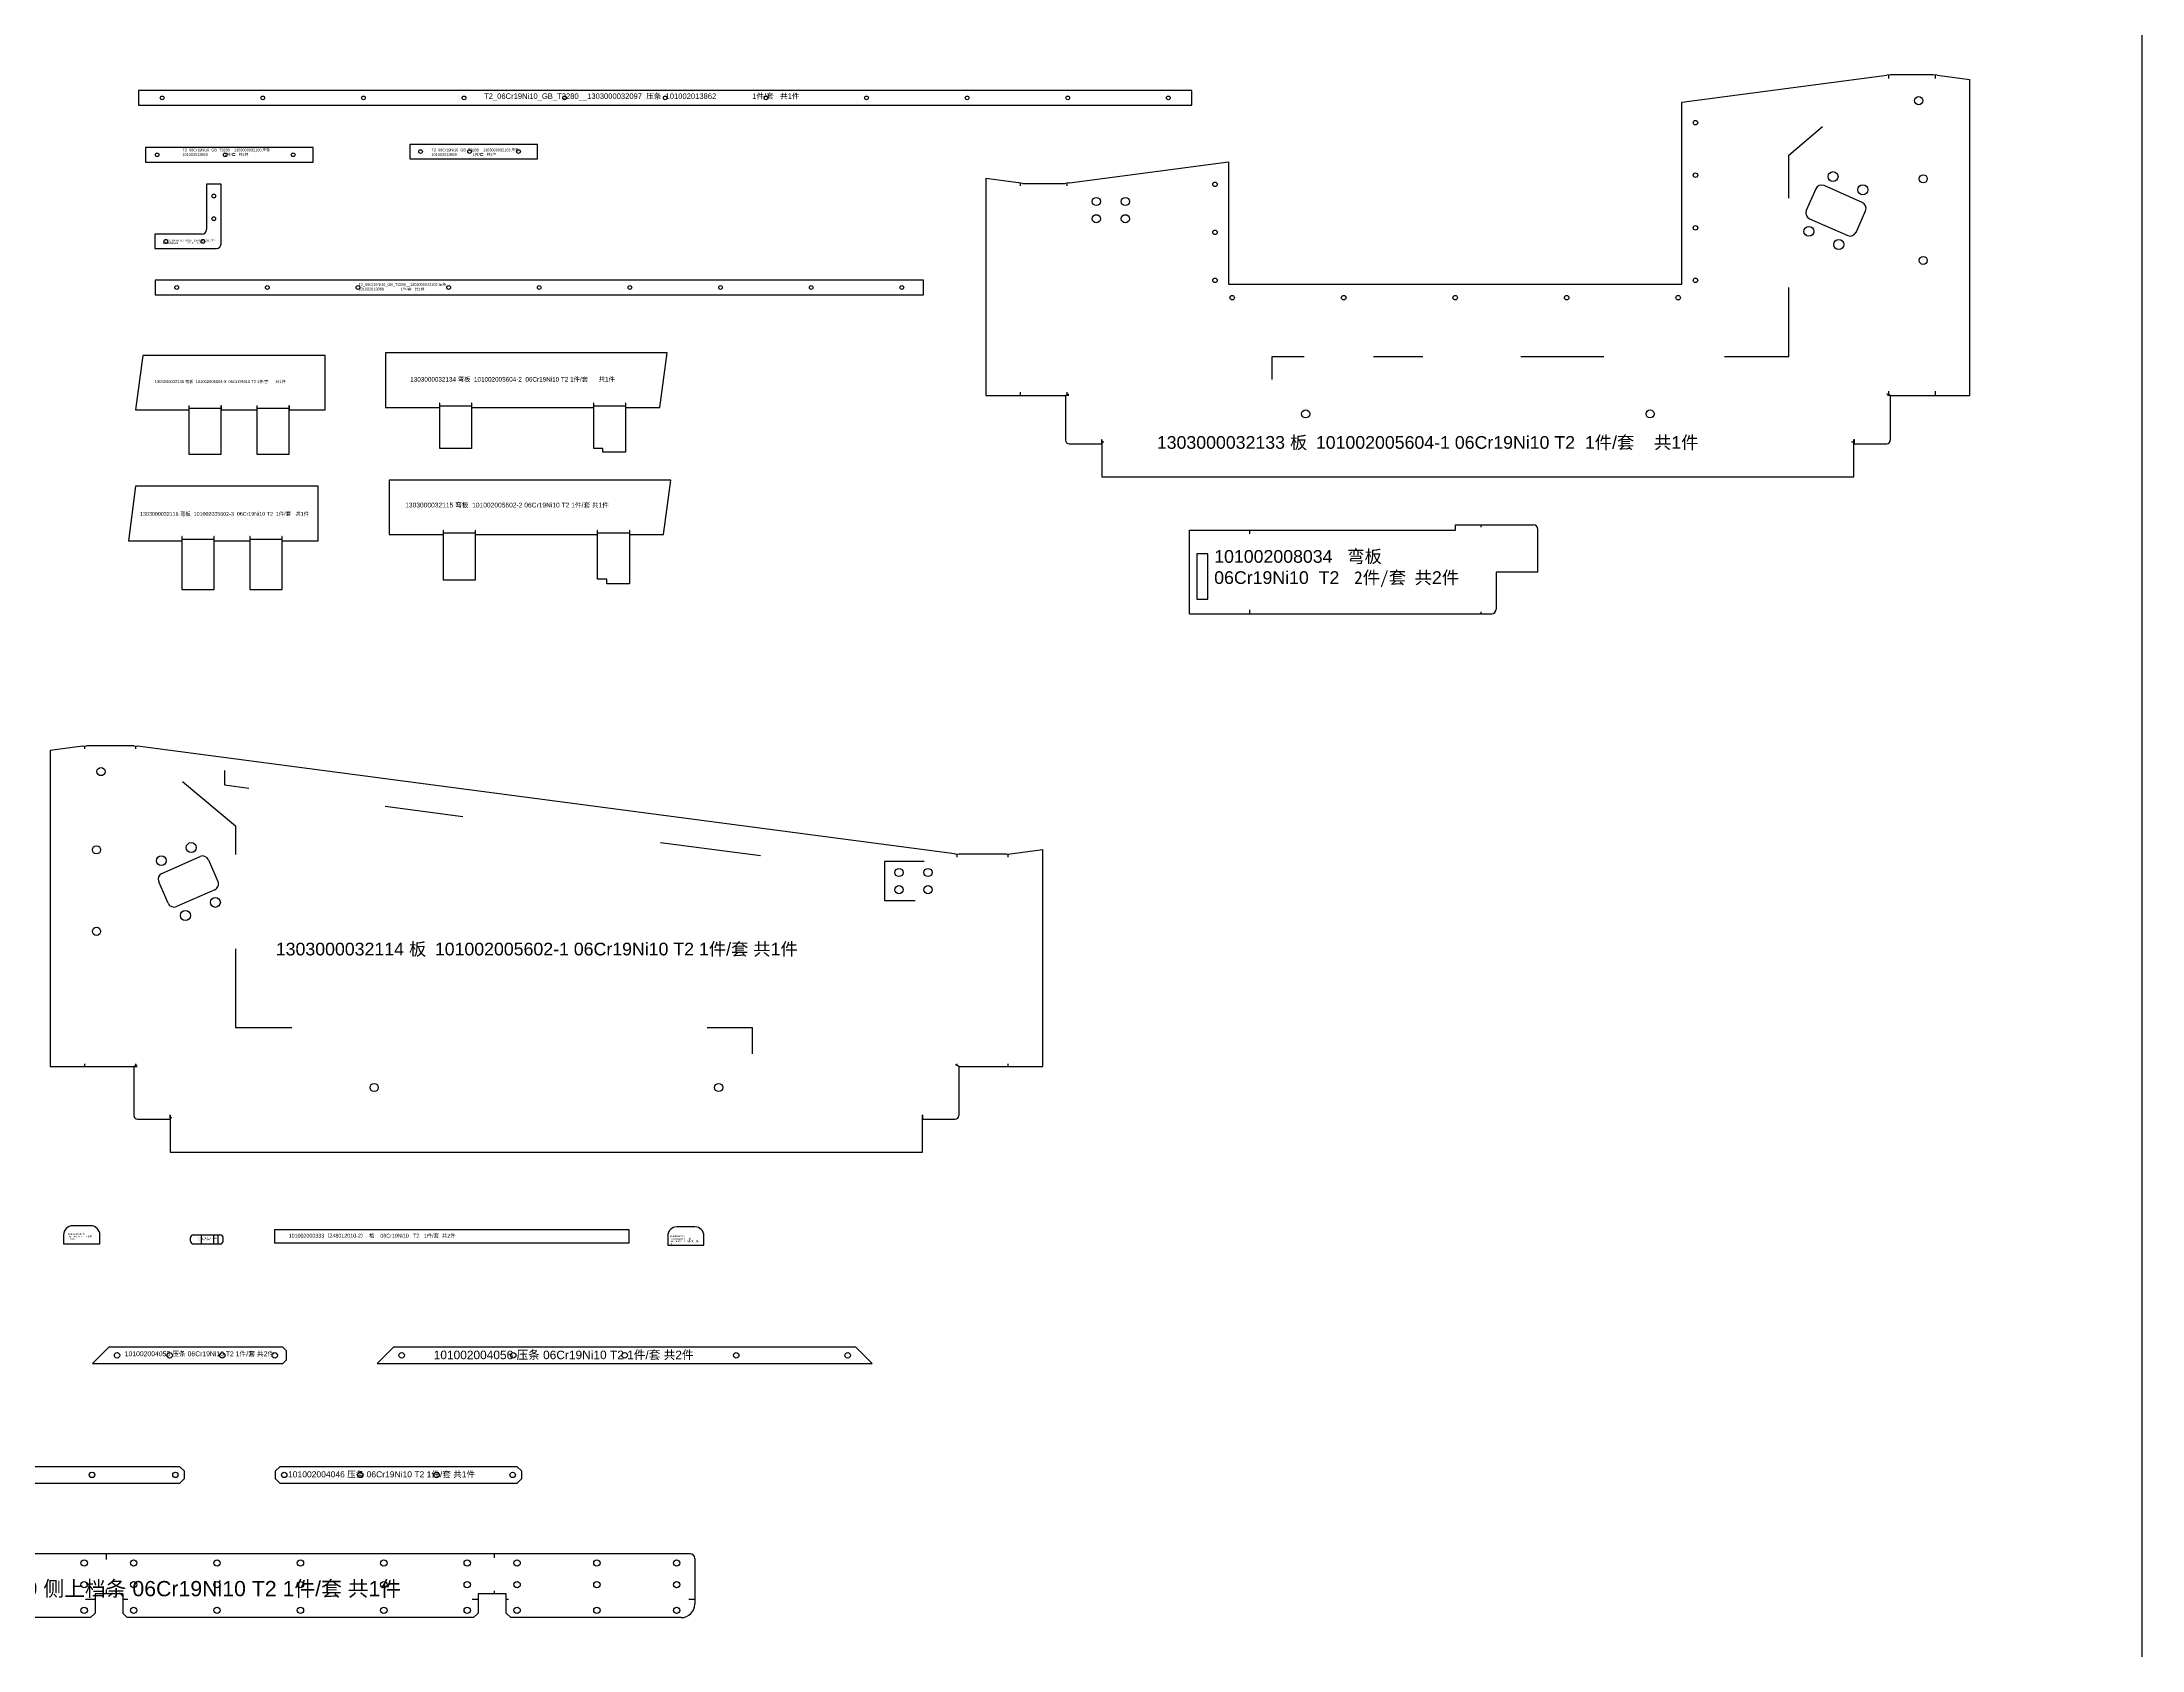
# Model space of a CAD drawing. Extents: x -15495 to 21573, y -5484 to 3275.
# Drawn here: x 639 to 2955, y -1047 to 727 of the extents above; entities that cross this region are included whole.
import ezdxf

# ---------------------------------------------------------------- set-up
doc = ezdxf.new("R2010")
doc.units = 0
doc.header["$MEASUREMENT"] = 0
doc.linetypes.add('CENTERX2', pattern=[20.32, 12.7, -2.54, 2.54, -2.54])
doc.layers.get('0').update_dxf_attribs({"linetype": 'CONTINUOUS'})
doc.layers.add('粗实线', color=7, linetype='CONTINUOUS')
doc.styles.get("Standard").update_dxf_attribs({"font": 'arial.ttf'})

# ---------------------------------------------------------------- blocks, each defined once
blk = doc.blocks.new('DWG合并389101002008034_弯板_06')
at = {"color": 7, "linetype": 'CONTINUOUS'}
for p, q in [((-21734, 25637.8), (-21734, 25729.8)), ((-21734, 25729.8), (-21440.7, 25729.8)), ((-21440.7, 25729.8), (-21440.7, 25735.8)), ((-21440.7, 25735.8), (-21354.8, 25735.8)), ((-21349.8, 25683.8), (-21349.8, 25730.8)), ((-21714, 25703.8), (-21726, 25703.8)), ((-21726, 25703.8), (-21726, 25653.8)), ((-21714, 25653.8), (-21714, 25703.8)), ((-21349.8, 25683.8), (-21395.8, 25683.8)), ((-21395.8, 25683.8), (-21395.8, 25642.8)), ((-21726, 25653.8), (-21714, 25653.8)), ((-21734, 25637.8), (-21400.8, 25637.8))]:
    blk.add_line(p, q, dxfattribs=at)
at = {"color": 6, "linetype": 'CENTERX2'}
for p, q in [((-21667.5, 25726.1), (-21667.5, 25729.8)), ((-21412.7, 25735.8), (-21412.7, 25733.4)), ((-21667.5, 25637.8), (-21667.5, 25642.1)), ((-21412.7, 25640), (-21412.7, 25637.8))]:
    blk.add_line(p, q, dxfattribs=at)
at = {"color": 7, "linetype": 'CONTINUOUS'}
for centre, start, end in [((-21354.8, 25730.8), 0, 90), ((-21400.8, 25642.8), 270, 0)]:
    blk.add_arc(centre, 5, start, end, dxfattribs=at)
at = {"color": 3, "insert": (-21706.9, 25708), "char_height": 14, "width": 290.818, "attachment_point": 1}
blk.add_mtext('101002008034   {\\fSimSun|b0|i0|c134|p54;弯板}  {\\fSimSun|b0|i0|c134|p54; }06Cr19Ni10  T2   {\\fSimSun|b0|i0|c134|p54;2件/套 共}2{\\fSimSun|b0|i0|c134|p54;件}', dxfattribs=at)
blk = doc.blocks.new('DWG合并49101002004039_侧上档条_0')
at = {"color": 7, "linetype": 'CONTINUOUS'}
for p, q in [((-1378.7, 3104.6), (-1378.7, 3154.9)), ((-438.1, 3159.9), (-1373.7, 3159.9)), ((-433.1, 3154.9), (-433.1, 3104.6)), ((-1064.1, 3115.9), (-1094.7, 3115.9)), ((-1094.7, 3115.9), (-1094.7, 3094.6)), ((-1064.1, 3115.9), (-1064.1, 3094.6)), ((-641.1, 3115.9), (-672.1, 3115.9)), ((-672.1, 3115.9), (-672.1, 3094.6)), ((-641.1, 3094.6), (-641.1, 3115.9)), ((-1099.7, 3089.6), (-1363.7, 3089.6)), ((-1099.7, 3089.6), (-1094.7, 3094.6)), ((-1064.1, 3094.6), (-1059.1, 3089.6)), ((-677.1, 3089.6), (-1059.1, 3089.6)), ((-677.1, 3089.6), (-672.1, 3094.6)), ((-641.1, 3094.6), (-636.1, 3089.6)), ((-448.1, 3089.6), (-636.1, 3089.6))]:
    blk.add_line(p, q, dxfattribs=at)
at = {"color": 6, "linetype": 'CENTERX2'}
for p, q in [((-1081.9, 3153.6), (-1081.9, 3159.9)), ((-654.2, 3159.9), (-654.2, 3155.4)), ((-1371, 3109.7), (-1378.7, 3109.7)), ((-1094.7, 3109.7), (-1105.3, 3109.7)), ((-1081.9, 3115.9), (-1081.9, 3120.5)), ((-1058.7, 3109.7), (-1064.1, 3109.7)), ((-672.1, 3109.7), (-678.8, 3109.7)), ((-654.2, 3119.1), (-654.2, 3115.9)), ((-638.4, 3109.7), (-641.1, 3109.7)), ((-433.1, 3109.7), (-439.5, 3109.7))]:
    blk.add_line(p, q, dxfattribs=at)
at = {"color": 7, "linetype": 'CONTINUOUS'}
for centre in [(-1358.7, 3149.9), (-1274.7, 3149.9), (-1190.7, 3149.9), (-1106.7, 3149.9), (-1052.1, 3149.9), (-960.1, 3149.9), (-868.1, 3149.9), (-776.1, 3149.9), (-684.1, 3149.9), (-629.1, 3149.9), (-541.1, 3149.9), (-453.1, 3149.9), (-1358.7, 3125.9), (-1274.7, 3125.9), (-1190.7, 3125.9), (-1106.7, 3125.9), (-1052.1, 3125.9), (-960.1, 3125.9), (-868.1, 3125.9), (-776.1, 3125.9), (-684.1, 3125.9), (-629.1, 3125.9), (-541.1, 3125.9), (-453.1, 3125.9), (-1358.7, 3097.6), (-1274.7, 3097.6), (-1190.7, 3097.6), (-1106.7, 3097.6), (-1052.1, 3097.6), (-960.1, 3097.6), (-868.1, 3097.6), (-776.1, 3097.6), (-684.1, 3097.6), (-629.1, 3097.6), (-541.1, 3097.6), (-453.1, 3097.6)]:
    blk.add_circle(centre, 3.5, dxfattribs=at)
for centre, radius, start, end in [((-1373.7, 3154.9), 5, 90, 180), ((-438.1, 3154.9), 5, 0, 90), ((-1363.7, 3104.6), 15, 180, 270), ((-448.1, 3104.6), 15, 270, 0)]:
    blk.add_arc(centre, radius, start, end, dxfattribs=at)
at = {"color": 3, "insert": (-1314.8, 3130), "char_height": 16.8, "width": 579.177, "attachment_point": 1}
blk.add_mtext('101002004039 {\\fSimSun|b0|i0|c134|p54;侧上档条} 06Cr19Ni10 T2 1{\\fSimSun|b0|i0|c134|p54;件}/{\\fSimSun|b0|i0|c134|p54;套} {\\fSimSun|b0|i0|c134|p54;共}1{\\fSimSun|b0|i0|c134|p54;件}', dxfattribs=at)
blk = doc.blocks.new('DWG合并78101002004045_压条_06C')
at = {"color": 7, "linetype": 'CONTINUOUS'}
for p, q in [((-1406.9, 3037.3), (-1411.9, 3032.3)), ((-1028.9, 3037.3), (-1406.9, 3037.3)), ((-1023.9, 3032.3), (-1028.9, 3037.3)), ((-1411.9, 3032.3), (-1411.9, 3024.3)), ((-1411.9, 3024.3), (-1406.9, 3019.3)), ((-1406.9, 3019.3), (-1028.9, 3019.3)), ((-1028.9, 3019.3), (-1023.9, 3024.3)), ((-1023.9, 3024.3), (-1023.9, 3032.3))]:
    blk.add_line(p, q, dxfattribs=at)
for centre in [(-1401.9, 3028.3), (-1309.9, 3028.3), (-1217.9, 3028.3), (-1125.9, 3028.3), (-1033.9, 3028.3)]:
    blk.add_circle(centre, 3, dxfattribs=at)
at = {"color": 3, "insert": (-1406.1, 3031.8), "char_height": 5.376, "width": 173.215, "attachment_point": 1}
blk.add_mtext('101002004045 {\\fSimSun|b0|i0|c134|p54;压条} 06Cr19Ni10 T2 1{\\fSimSun|b0|i0|c134|p54;件}/{\\fSimSun|b0|i0|c134|p54;套} {\\fSimSun|b0|i0|c134|p54;共}1{\\fSimSun|b0|i0|c134|p54;件}', dxfattribs=at)
blk = doc.blocks.new('DWG合并107101002004046_压条_06')
at = {"color": 7, "linetype": 'CONTINUOUS'}
for p, q in [((-1425, 2978.9), (-1430, 2973.9)), ((-1430, 2973.9), (-1430, 2965.9)), ((-1430, 2965.9), (-1425, 2960.9)), ((-1163, 2978.9), (-1425, 2978.9)), ((-1158, 2973.9), (-1163, 2978.9)), ((-1163, 2960.9), (-1158, 2965.9)), ((-1158, 2965.9), (-1158, 2973.9)), ((-1425, 2960.9), (-1163, 2960.9))]:
    blk.add_line(p, q, dxfattribs=at)
for centre in [(-1420, 2969.9), (-1336, 2969.9), (-1252, 2969.9), (-1168, 2969.9)]:
    blk.add_circle(centre, 3, dxfattribs=at)
at = {"color": 3, "insert": (-1415.8, 2973.9), "char_height": 6.72, "width": 216.313, "attachment_point": 1}
blk.add_mtext('101002004046 {\\fSimSun|b0|i0|c134|p54;压条} 06Cr19Ni10 T2 1{\\fSimSun|b0|i0|c134|p54;件}/{\\fSimSun|b0|i0|c134|p54;套} {\\fSimSun|b0|i0|c134|p54;共}1{\\fSimSun|b0|i0|c134|p54;件}', dxfattribs=at)
blk = doc.blocks.new('DWG合并165101002004055_压条_06')
at = {"color": 7, "linetype": 'CONTINUOUS'}
for p, q in [((-2583.2, 2603.9), (-2601.2, 2585.9)), ((-2391.2, 2603.9), (-2583.2, 2603.9)), ((-2387.2, 2599.9), (-2391.2, 2603.9)), ((-2387.2, 2589.9), (-2387.2, 2599.9)), ((-2601.2, 2585.9), (-2391.2, 2585.9)), ((-2391.2, 2585.9), (-2387.2, 2589.9))]:
    blk.add_line(p, q, dxfattribs=at)
for centre in [(-2574.2, 2594.9), (-2516.2, 2594.9), (-2458.2, 2594.9), (-2400.2, 2594.9)]:
    blk.add_circle(centre, 3, dxfattribs=at)
at = {"color": 3, "insert": (-2565.7, 2599.3), "char_height": 5.376, "width": 171.033, "attachment_point": 1}
blk.add_mtext('101002004055 {\\fSimSun|b0|i0|c134|p54;压条} 06Cr19Ni10 T2 1{\\fSimSun|b0|i0|c134|p54;件}/{\\fSimSun|b0|i0|c134|p54;套} {\\fSimSun|b0|i0|c134|p54;共}2{\\fSimSun|b0|i0|c134|p54;件}', dxfattribs=at)
blk = doc.blocks.new('DWG合并194101002004056_压条_06')
at = {"color": 7, "linetype": 'CONTINUOUS'}
for p, q in [((-2682, 2548.8), (-2700, 2530.8)), ((-2172, 2548.8), (-2682, 2548.8)), ((-2154, 2530.8), (-2172, 2548.8)), ((-2700, 2530.8), (-2154, 2530.8))]:
    blk.add_line(p, q, dxfattribs=at)
for centre in [(-2673, 2539.8), (-2550, 2539.8), (-2427, 2539.8), (-2304, 2539.8), (-2181, 2539.8)]:
    blk.add_circle(centre, 3, dxfattribs=at)
at = {"color": 3, "insert": (-2637.7, 2544.9), "char_height": 9.408, "width": 300.286, "attachment_point": 1}
blk.add_mtext('101002004056 {\\fSimSun|b0|i0|c134|p54;压条} 06Cr19Ni10 T2 1{\\fSimSun|b0|i0|c134|p54;件}/{\\fSimSun|b0|i0|c134|p54;套} {\\fSimSun|b0|i0|c134|p54;共}2{\\fSimSun|b0|i0|c134|p54;件}', dxfattribs=at)
blk = doc.blocks.new('DWG合并252101002006781_板_06C')
at = {"color": 7, "linetype": 'CONTINUOUS'}
for p, q in [((19463.1, -5466.1), (19463.1, -5476.1)), ((19493.1, -5456.1), (19473.1, -5456.1)), ((19503.1, -5476.1), (19503.1, -5466.1)), ((19463.1, -5476.1), (19503.1, -5476.1))]:
    blk.add_line(p, q, dxfattribs=at)
for centre, start, end in [((19473.1, -5466.1), 90, 180), ((19493.1, -5466.1), 0, 90)]:
    blk.add_arc(centre, 10, start, end, dxfattribs=at)
at = {"color": 3, "insert": (19468.1, -5464.4), "char_height": 1.6695, "width": 27.215, "attachment_point": 1}
blk.add_mtext('101002006781 {\\fSimSun|b0|i0|c134|p2;板  }06Cr19Ni10   T2    2{\\fSimSun|b0|i0|c134|p2;件}/{\\fSimSun|b0|i0|c134|p2;套  共}8{\\fSimSun|b0|i0|c134|p2;件}', dxfattribs=at)
blk = doc.blocks.new('DWG合并279101002006783_板_06C')
at = {"color": 7, "linetype": 'CONTINUOUS'}
for p, q in [((19449.3, -5590.6), (19449.3, -5586.6)), ((19452.3, -5583.6), (19482.1, -5583.6)), ((19452.3, -5593.6), (19482.1, -5593.6)), ((19485.1, -5590.6), (19485.1, -5586.6))]:
    blk.add_line(p, q, dxfattribs=at)
at = {"color": 6, "linetype": 'CENTERX2'}
for p, q in [((19461.4, -5593.6), (19461.4, -5583.6)), ((19474.5, -5583.6), (19474.5, -5593.6)), ((19479.3, -5583.6), (19479.3, -5593.6))]:
    blk.add_line(p, q, dxfattribs=at)
at = {"color": 7, "linetype": 'CONTINUOUS'}
for centre, start, end in [((19452.3, -5586.6), 90, 180), ((19452.3, -5590.6), 180, 270), ((19482.1, -5586.6), 0, 90), ((19482.1, -5590.6), 270, 0)]:
    blk.add_arc(centre, 3, start, end, dxfattribs=at)
at = {"color": 3, "insert": (19457, -5586.7), "char_height": 1.05, "width": 22.036, "attachment_point": 1}
blk.add_mtext('101002006783  {\\fSimSun|b0|i0|c134|p2;板  }06Cr19Ni10   T2    2{\\fSimSun|b0|i0|c134|p2;件}/{\\fSimSun|b0|i0|c134|p2;套  共}8{\\fSimSun|b0|i0|c134|p2;件}', dxfattribs=at)
blk = doc.blocks.new('101002000333_248012010-2__')
at = {"color": 7, "linetype": 'CONTINUOUS'}
for p, q in [((-4216.2, 18198.6), (-4216.2, 18183.6)), ((-4216.2, 18198.6), (-3825.3, 18198.6)), ((-3825.3, 18198.6), (-3825.3, 18183.6)), ((-3825.3, 18183.6), (-4216.2, 18183.6))]:
    blk.add_line(p, q, dxfattribs=at)
at = {"color": 3, "insert": (-4200.4, 18193.9), "char_height": 4.2, "width": 197.181, "attachment_point": 1}
blk.add_mtext('101002000333{\\fSimSun|b0|i0|c134|p2;（}248012010-2{\\fSimSun|b0|i0|c134|p2;）}  {\\fSimSun|b0|i0|c134|p2;板}    06Cr19Ni10   T2   1{\\fSimSun|b0|i0|c134|p2;件}/{\\fSimSun|b0|i0|c134|p2;套}  {\\fSimSun|b0|i0|c134|p2;共2件}', dxfattribs=at)
blk = doc.blocks.new('101002000712_248032210-3__')
at = {"color": 7, "linetype": 'CONTINUOUS'}
for p, q in [((-10916.2, 3849.3), (-10916.2, 3839.3)), ((-10886.2, 3859.3), (-10906.2, 3859.3)), ((-10876.2, 3839.3), (-10876.2, 3849.3)), ((-10916.2, 3839.3), (-10876.2, 3839.3))]:
    blk.add_line(p, q, dxfattribs=at)
for centre, start, end in [((-10906.2, 3849.3), 90, 180), ((-10886.2, 3849.3), 0, 90)]:
    blk.add_arc(centre, 10, start, end, dxfattribs=at)
at = {"color": 3, "insert": (-10913.5, 3849.9), "char_height": 1.68, "width": 33.732, "attachment_point": 1}
blk.add_mtext('101002000712{\\fSimSun|b0|i0|c134|p2;（}248032210-3{\\fSimSun|b0|i0|c134|p2;）}   {\\fSimSun|b0|i0|c134|p2;板}  {\\fSimSun|b0|i0|c134|p2; }06Cr19Ni10  T2   {\\fSimSun|b0|i0|c134|p2;2件/套  共2件}', dxfattribs=at)
blk = doc.blocks.new('1303000032135_弯板_101002005')
at = {"color": 7, "linetype": 'CONTINUOUS'}
for p, q in [((851913.4, 1289357.9), (851905.5, 1289297.9)), ((852114.7, 1289357.9), (851913.4, 1289357.9)), ((852114.7, 1289297.9), (852114.7, 1289357.9)), ((851905.5, 1289297.9), (851964.3, 1289297.9)), ((851964.3, 1289302.3), (851964.3, 1289297.9)), ((851964.7, 1289248.6), (851964.7, 1289302.3)), ((851999.7, 1289302.3), (851999.7, 1289248.6)), ((852000.1, 1289297.9), (852000.1, 1289302.3)), ((852000.1, 1289297.9), (852039.3, 1289297.9)), ((852039.3, 1289302.3), (852039.3, 1289297.9)), ((852039.7, 1289248.6), (852039.7, 1289302.3)), ((852074.7, 1289302.3), (852074.7, 1289248.6)), ((852075.1, 1289297.9), (852075.1, 1289302.3)), ((852075.1, 1289297.9), (852114.7, 1289297.9)), ((851999.7, 1289248.6), (851964.7, 1289248.6)), ((852074.7, 1289248.6), (852039.7, 1289248.6))]:
    blk.add_line(p, q, dxfattribs=at)
at = {"color": 6, "linetype": 'CONTINUOUS'}
for p, q in [((851964.7, 1289299.8), (851999.7, 1289299.8)), ((852039.7, 1289299.8), (852074.7, 1289299.8))]:
    blk.add_line(p, q, dxfattribs=at)
at = {"color": 7, "linetype": 'CONTINUOUS'}
for centre in [(851964.5, 1289302.3), (851999.9, 1289302.3), (852039.5, 1289302.3), (852074.9, 1289302.3)]:
    blk.add_arc(centre, 0.2, 0, 180, dxfattribs=at)
at = {"color": 3, "insert": (851926.6, 1289330.8), "char_height": 3.2, "attachment_point": 1}
blk.add_mtext_dynamic_manual_height_columns('1303000032135 {\\fSimSun|b0|i0|c134|p54;弯板 }101002005604-3  06Cr19Ni10 T2 1{\\fSimSun|b0|i0|c134|p54;件}/{\\fSimSun|b0|i0|c134|p54;套   共1件}', width=162.48, gutter_width=16, heights=[4.25], dxfattribs=at)
blk = doc.blocks.new('1303000032133_板_1010020056')
at = {"color": 7, "linetype": 'CONTINUOUS'}
for p, q in [((852145.8, 1289854.4), (852371.8, 1289884.2)), ((852376.1, 1289884.5), (852371.8, 1289884.2)), ((852423.1, 1289884.5), (852376.1, 1289884.5)), ((852427.4, 1289884.2), (852423.1, 1289884.5)), ((852427.4, 1289884.2), (852463.4, 1289879.4)), ((852463.4, 1289530.8), (852463.4, 1289879.4)), ((852145.8, 1289653.7), (852145.8, 1289854.4)), ((851470.3, 1289765.3), (851645.8, 1289788.5)), ((851645.8, 1289788.5), (851645.8, 1289653.7)), ((851378.1, 1289770), (851378.1, 1289530.8)), ((851414.1, 1289765.3), (851378.1, 1289770)), ((851418.4, 1289764.7), (851414.1, 1289765.3)), ((851418.4, 1289764.7), (851465.4, 1289764.7)), ((851469.8, 1289765.3), (851465.4, 1289764.7)), ((851469.8, 1289765.3), (851470.2, 1289765.3)), ((852293.5, 1289758.7), (852283.1, 1289734.9)), ((852344.9, 1289743.8), (852302.8, 1289762.3)), ((852338, 1289710.7), (852348.4, 1289734.5)), ((852286.6, 1289725.7), (852328.8, 1289707.2)), ((851645.8, 1289653.7), (852145.8, 1289653.7)), ((851378.1, 1289530.8), (851465.8, 1289530.8)), ((851465.8, 1289530.8), (851465.8, 1289481.4)), ((852375.8, 1289530.8), (852463.4, 1289530.8)), ((852375.8, 1289530.8), (852375.8, 1289481.4)), ((851505.5, 1289481.8), (851505.5, 1289477.4)), ((851505.9, 1289481.8), (851505.9, 1289441.1)), ((852335.7, 1289441.1), (852335.7, 1289481.8)), ((852336.1, 1289477.4), (852336.1, 1289481.8)), ((851469.8, 1289477.4), (851505.5, 1289477.4)), ((852336.1, 1289477.4), (852371.8, 1289477.4)), ((851505.9, 1289441.1), (852335.7, 1289441.1))]:
    blk.add_line(p, q, dxfattribs=at)
at = {"color": 6, "linetype": 'CONTINUOUS'}
for p, q in [((852373.9, 1289884.3), (852373.9, 1289880.4)), ((852425.2, 1289884.3), (852425.2, 1289880.4)), ((852263.8, 1289796), (852301, 1289827.3)), ((852263.8, 1289748.4), (852263.8, 1289796)), ((851416.3, 1289762.1), (851416.3, 1289765)), ((851467.6, 1289762.1), (851467.6, 1289765)), ((852263.8, 1289573.8), (852263.8, 1289649.7)), ((851693.8, 1289548.5), (851693.8, 1289573.7)), ((851693.8, 1289573.7), (851729.1, 1289573.7)), ((851805.5, 1289573.7), (851860, 1289573.7)), ((851968.3, 1289573.7), (852059.7, 1289573.7)), ((852192.7, 1289573.7), (852263.8, 1289573.8)), ((851416.3, 1289530.8), (851416.3, 1289534.3)), ((851469.7, 1289530.6), (851465.8, 1289530.6)), ((851467.6, 1289531.7), (851467.6, 1289534.3)), ((852375.8, 1289530.6), (852372.8, 1289530.6)), ((852373.9, 1289535.3), (852373.9, 1289531.7)), ((852425.2, 1289535.3), (852425.2, 1289530.8)), ((851508, 1289479.3), (851505.9, 1289479.3)), ((852335.7, 1289479.3), (852333.1, 1289479.3))]:
    blk.add_line(p, q, dxfattribs=at)
at = {"color": 1}
for p, q in [((851465.8, 1289530.8), (851467.6, 1289531.7)), ((851467.6, 1289531.7), (851469.4, 1289532.6)), ((852373.9, 1289531.7), (852372.1, 1289532.6)), ((852375.8, 1289530.8), (852373.9, 1289531.7))]:
    blk.add_line(p, q, dxfattribs=at)
at = {"color": 7, "linetype": 'CONTINUOUS'}
for centre, radius in [((852407.1, 1289856), 4.5), ((852160.8, 1289831.7), 2.5), ((851630.8, 1289763.7), 2.5), ((852160.8, 1289773.7), 2.5), ((852312.6, 1289772.2), 5.5), ((852345.5, 1289757.7), 5.5), ((852412.1, 1289769.7), 4.5), ((851499.8, 1289744.7), 4.5), ((851531.8, 1289744.7), 4.5), ((851499.8, 1289725.7), 4.5), ((851531.8, 1289725.7), 4.5), ((851630.8, 1289710.7), 2.5), ((852160.8, 1289715.7), 2.5), ((852286, 1289711.8), 5.5), ((852318.9, 1289697.3), 5.5), ((852412.1, 1289679.7), 4.5), ((851630.8, 1289657.7), 2.5), ((851649.8, 1289638.7), 2.5), ((851772.8, 1289638.7), 2.5), ((851895.8, 1289638.7), 2.5), ((852018.8, 1289638.7), 2.5), ((852141.8, 1289638.7), 2.5), ((852160.8, 1289657.7), 2.5), ((851730.8, 1289510.4), 4.5), ((852110.8, 1289510.4), 4.5)]:
    blk.add_circle(centre, radius, dxfattribs=at)
for centre, radius, start, end in [((851470.2, 1289765.5), 0.2, 270, 320.6304), ((852299.9, 1289755.9), 7, 66.26, 156.26), ((852289.5, 1289732.1), 7, 156.26, 246.26), ((852342, 1289737.4), 7, 336.26, 66.26), ((852331.6, 1289713.6), 7, 246.26, 336.26), ((851469.8, 1289481.4), 4, 180, 270), ((851505.7, 1289481.8), 0.2, 0, 180), ((852335.9, 1289481.8), 0.2, 0, 180), ((852371.8, 1289481.4), 4, 270, 0)]:
    blk.add_arc(centre, radius, start, end, dxfattribs=at)
at = {"color": 3, "insert": (851566.6, 1289485.9), "char_height": 14, "width": 729.229, "attachment_point": 1}
blk.add_mtext('1303000032133 {\\fSimSun|b0|i0|c134|p2;板 }101002005604-1 06Cr19Ni10 T2  1{\\fSimSun|b0|i0|c134|p2;件}/{\\fSimSun|b0|i0|c134|p2;套}    {\\fSimSun|b0|i0|c134|p2;共}1{\\fSimSun|b0|i0|c134|p2;件}', dxfattribs=at)
blk = doc.blocks.new('1303000032134_弯板_101002005')
at = {"color": 7, "linetype": 'CONTINUOUS'}
for p, q in [((851497.1, 1289354.2), (851497.1, 1289294.2)), ((851807.9, 1289354.2), (851497.1, 1289354.2)), ((851800, 1289294.2), (851807.9, 1289354.2)), ((851497.1, 1289294.2), (851556.7, 1289294.2)), ((851556.7, 1289298.6), (851556.7, 1289294.2)), ((851557.1, 1289248.9), (851557.1, 1289298.6)), ((851592.1, 1289298.6), (851592.1, 1289248.9)), ((851592.5, 1289294.2), (851592.5, 1289298.6)), ((851592.5, 1289294.2), (851726.7, 1289294.2)), ((851726.7, 1289298.6), (851726.7, 1289294.2)), ((851727.1, 1289248.9), (851727.1, 1289298.6)), ((851762.1, 1289298.6), (851762.1, 1289244.9)), ((851762.5, 1289294.2), (851762.5, 1289298.6)), ((851762.5, 1289294.2), (851800, 1289294.2)), ((851592.1, 1289248.9), (851557.1, 1289248.9)), ((851737.1, 1289248.9), (851727.1, 1289248.9)), ((851737.1, 1289244.9), (851737.1, 1289248.9)), ((851762.1, 1289244.9), (851737.1, 1289244.9))]:
    blk.add_line(p, q, dxfattribs=at)
at = {"color": 6, "linetype": 'CONTINUOUS'}
for p, q in [((851557.1, 1289296), (851592.1, 1289296)), ((851727.1, 1289296), (851762.1, 1289296))]:
    blk.add_line(p, q, dxfattribs=at)
at = {"color": 7, "linetype": 'CONTINUOUS'}
for centre in [(851556.9, 1289298.6), (851592.3, 1289298.6), (851726.9, 1289298.6), (851762.3, 1289298.6)]:
    blk.add_arc(centre, 0.2, 0, 180, dxfattribs=at)
at = {"color": 3, "insert": (851524.5, 1289327.6), "char_height": 5, "width": 265.254, "attachment_point": 1}
blk.add_mtext('1303000032134 {\\fSimSun|b0|i0|c134|p54;弯板 }101002005604-2  06Cr19Ni10 T2 1{\\fSimSun|b0|i0|c134|p54;件}/{\\fSimSun|b0|i0|c134|p54;套   共1件}', dxfattribs=at)
blk = doc.blocks.new('1303000032115_弯板_101002005')
at = {"color": 7, "linetype": 'CONTINUOUS'}
for p, q in [((5.3, 292.5), (5.3, 232.5)), ((316, 292.5), (5.3, 292.5)), ((308.1, 232.5), (316, 292.5)), ((5.3, 232.5), (64.9, 232.5)), ((64.9, 236.9), (64.9, 232.5)), ((65.3, 182.2), (65.3, 236.9)), ((100.3, 236.9), (100.3, 182.2)), ((100.7, 232.5), (100.7, 236.9)), ((100.7, 232.5), (234.9, 232.5)), ((234.9, 236.9), (234.9, 232.5)), ((235.3, 183.2), (235.3, 236.9)), ((270.3, 236.9), (270.3, 178.2)), ((270.7, 232.5), (270.7, 236.9)), ((270.7, 232.5), (308.1, 232.5)), ((100.3, 182.2), (65.3, 182.2)), ((245.3, 183.2), (235.3, 183.2)), ((245.3, 178.2), (245.3, 183.2)), ((270.3, 178.2), (245.3, 178.2))]:
    blk.add_line(p, q, dxfattribs=at)
at = {"color": 6, "linetype": 'CONTINUOUS'}
for p, q in [((65.3, 234.4), (100.3, 234.4)), ((235.3, 234.4), (270.3, 234.4))]:
    blk.add_line(p, q, dxfattribs=at)
at = {"color": 7, "linetype": 'CONTINUOUS'}
for centre in [(65.1, 236.9), (100.5, 236.9), (235.1, 236.9), (270.5, 236.9)]:
    blk.add_arc(centre, 0.2, 0, 180, dxfattribs=at)
at = {"color": 3, "insert": (23, 267.7), "char_height": 5.25, "width": 272.516, "attachment_point": 1}
blk.add_mtext('1303000032115 {\\fSimSun|b0|i0|c134|p2;弯板 }101002005602-2 06Cr19Ni10 T2 1{\\fSimSun|b0|i0|c134|p2;件}/{\\fSimSun|b0|i0|c134|p2;套} {\\fSimSun|b0|i0|c134|p2;共}1{\\fSimSun|b0|i0|c134|p2;件}', dxfattribs=at)
blk = doc.blocks.new('1303000032116_弯板_101002005')
at = {"color": 7, "linetype": 'CONTINUOUS'}
for p, q in [((850464.1, 1289339.4), (850456.2, 1289279.4)), ((850665.4, 1289339.4), (850464.1, 1289339.4)), ((850665.4, 1289279.4), (850665.4, 1289339.4)), ((850456.2, 1289279.4), (850515, 1289279.4)), ((850515, 1289283.8), (850515, 1289279.4)), ((850515.4, 1289225.1), (850515.4, 1289283.8)), ((850550.4, 1289283.8), (850550.4, 1289225.1)), ((850550.8, 1289279.4), (850550.8, 1289283.8)), ((850550.8, 1289279.4), (850590, 1289279.4)), ((850590, 1289283.8), (850590, 1289279.4)), ((850590.4, 1289225.1), (850590.4, 1289283.8)), ((850625.4, 1289283.8), (850625.4, 1289225.1)), ((850625.8, 1289279.4), (850625.8, 1289283.8)), ((850625.8, 1289279.4), (850665.4, 1289279.4)), ((850550.4, 1289225.1), (850515.4, 1289225.1)), ((850625.4, 1289225.1), (850590.4, 1289225.1))]:
    blk.add_line(p, q, dxfattribs=at)
at = {"color": 6, "linetype": 'CONTINUOUS'}
for p, q in [((850515.4, 1289281.2), (850550.4, 1289281.2)), ((850590.4, 1289281.2), (850625.4, 1289281.2))]:
    blk.add_line(p, q, dxfattribs=at)
at = {"color": 7, "linetype": 'CONTINUOUS'}
for centre in [(850515.2, 1289283.8), (850550.6, 1289283.8), (850590.2, 1289283.8), (850625.6, 1289283.8)]:
    blk.add_arc(centre, 0.2, 0, 180, dxfattribs=at)
at = {"color": 3, "insert": (850469, 1289311.1), "char_height": 4.2, "width": 188.04, "attachment_point": 1}
blk.add_mtext('1303000032116 {\\fSimSun|b0|i0|c134|p2;弯板 }101002005602-3  06Cr19Ni10 T2  1{\\fSimSun|b0|i0|c134|p2;件}/{\\fSimSun|b0|i0|c134|p2;套 } {\\fSimSun|b0|i0|c134|p2;共}1{\\fSimSun|b0|i0|c134|p2;件}', dxfattribs=at)
blk = doc.blocks.new('1303000032114_板_1010020056')
at = {"color": 7, "linetype": 'CONTINUOUS'}
for p, q in [((-56.6, 355.5), (-92.6, 350.7)), ((-92.6, 350.7), (-92.6, 2.1)), ((-56.6, 355.5), (-52.3, 355.7)), ((-0.3, 355.7), (-52.3, 355.7)), ((-0.3, 355.7), (4, 355.5)), ((905.4, 236.6), (4, 355.5)), ((277.3, 289.2), (362.9, 277.9)), ((30.9, 215), (73, 233.6)), ((581, 249.1), (691.2, 234.6)), ((905.6, 236.5), (906, 236.5)), ((906, 236.5), (910.3, 236)), ((962.3, 236), (910.3, 236)), ((962.3, 236), (966.6, 236.5)), ((966.6, 236.5), (1002.6, 241.3)), ((1002.6, 2.1), (1002.6, 241.3)), ((82.2, 230), (92.7, 206.2)), ((37.8, 182), (27.3, 205.8)), ((89.1, 197), (47, 178.4)), ((-92.6, 2.1), (0, 2.1)), ((0, 2.1), (0, -52.3)), ((910, 2.1), (1002.6, 2.1)), ((910, 2.1), (910, -52.3)), ((4, -56.3), (39.7, -56.3)), ((39.7, -51.9), (39.7, -56.3)), ((40.1, -51.9), (40.1, -92.6)), ((869.9, -92.6), (869.9, -51.9)), ((870.3, -56.3), (870.3, -51.9)), ((870.3, -56.3), (906, -56.3)), ((40.1, -92.6), (869.9, -92.6))]:
    blk.add_line(p, q, dxfattribs=at)
at = {"color": 6, "linetype": 'CONTINUOUS'}
for p, q in [((-54.5, 355.6), (-54.5, 352.5)), ((1.8, 355.6), (1.8, 352.5)), ((100, 328.5), (100, 312.6)), ((100, 328.5), (100, 312.6)), ((53.7, 316.2), (112, 267.3)), ((53.7, 316.2), (112, 267.3)), ((100, 312.6), (126.9, 309)), ((100, 312.6), (126.9, 309)), ((277.3, 289.2), (362.9, 277.9)), ((112, 267.3), (112, 235.8)), ((112, 267.3), (112, 235.8)), ((581, 249.1), (691.2, 234.6)), ((908.2, 233), (908.2, 236.3)), ((964.5, 233), (964.5, 236.3)), ((871.7, 228), (828, 228)), ((828, 228), (828, 185)), ((871.7, 228), (828, 228)), ((828, 228), (828, 185)), ((828, 185), (862, 185)), ((828, 185), (862, 185)), ((112, 131.7), (112.1, 45)), ((112, 131.7), (112.1, 45)), ((112.1, 45), (174.2, 45)), ((112.1, 45), (174.2, 45)), ((632.2, 45), (682, 45)), ((632.2, 45), (682, 45)), ((682, 45), (682, 15.9)), ((682, 45), (682, 15.9)), ((-54.5, 5), (-54.5, 2.1)), ((0, 1.8), (3.6, 1.8)), ((1.8, 5), (1.8, 3)), ((908.2, 3), (908.2, 4.8)), ((964.5, 2.1), (964.5, 4.8)), ((40.1, -54.5), (41.9, -54.5))]:
    blk.add_line(p, q, dxfattribs=at)
at = {"color": 1}
for p, q in [((0, 2.1), (1.8, 3)), ((1.8, 3), (3.7, 3.9)), ((908.2, 3), (906.3, 3.9)), ((910, 2.1), (908.2, 3))]:
    blk.add_line(p, q, dxfattribs=at)
at = {"color": 7, "linetype": 'CONTINUOUS'}
for centre, radius in [((-36.3, 327.3), 4.5), ((-41.3, 241), 4.5), ((30.2, 229), 5.5), ((63.2, 243.5), 5.5), ((844, 216), 4.5), ((876, 216), 4.5), ((89.8, 183), 5.5), ((844, 197), 4.5), ((876, 197), 4.5), ((56.8, 168.5), 5.5), ((-41.3, 151), 4.5), ((265, -21.3), 4.5), ((645, -21.3), 4.5)]:
    blk.add_circle(centre, radius, dxfattribs=at)
for centre, radius, start, end in [((75.8, 227.2), 7, 23.74, 113.74), ((905.6, 236.7), 0.2, 219.3696, 270), ((33.7, 208.6), 7, 113.74, 203.74), ((86.3, 203.4), 7, 293.74, 23.74), ((44.2, 184.8), 7, 203.74, 293.74), ((4, -52.3), 4, 180, 270), ((39.9, -51.9), 0.2, 0, 180), ((870.1, -51.9), 0.2, 0, 180), ((906, -52.3), 4, 270, 0)]:
    blk.add_arc(centre, radius, start, end, dxfattribs=at)
at = {"color": 3, "insert": (156.5, 138.5), "char_height": 14, "width": 713.381, "attachment_point": 1}
blk.add_mtext('1303000032114 {\\fSimSun|b0|i0|c134|p2;板 }101002005602-1 06Cr19Ni10 T2 1{\\fSimSun|b0|i0|c134|p2;件}/{\\fSimSun|b0|i0|c134|p2;套} {\\fSimSun|b0|i0|c134|p2;共}1{\\fSimSun|b0|i0|c134|p2;件}', dxfattribs=at)
blk = doc.blocks.new('T2_06CR19NI10_GB_T3280__1G')
at = {"layer": '粗实线', "linetype": 'CONTINUOUS'}
for p, q in [((745.1, 673.3), (745.1, 657.3)), ((1907.1, 673.3), (745.1, 673.3)), ((1907.1, 657.3), (1907.1, 673.3)), ((745.1, 657.3), (1907.1, 657.3))]:
    blk.add_line(p, q, dxfattribs=at)
for centre in [(771.1, 665.3), (882.1, 665.3), (993.1, 665.3), (1104.1, 665.3), (1215.1, 665.3), (1326.1, 665.3), (1437.1, 665.3), (1548.1, 665.3), (1659.1, 665.3), (1770.1, 665.3), (1881.1, 665.3)]:
    blk.add_circle(centre, 2.05, dxfattribs=at)
at = {"insert": (1126.2, 670.2), "char_height": 6, "width": 384.787, "attachment_point": 1}
blk.add_mtext('{\\C2;\\c2092017;T2_06Cr19Ni10_GB_T3280__1303000032097  \\fSimSun|b0|i0|c134|p54;压条 \\fArial|b0|i0|c0|p34;101002013862                 1\\fSimSun|b0|i0|c134|p54;件\\fArial|b0|i0|c0|p34;/\\fSimSun|b0|i0|c134|p54;套\\fArial|b0|i0|c0|p34;   \\fSimSun|b0|i0|c134|p54;共\\fArial|b0|i0|c0|p34;1\\fSimSun|b0|i0|c134|p54;件}', dxfattribs=at)
blk = doc.blocks.new('T2_06CR19NI10_GB_T3280__1H')
at = {"layer": '粗实线', "linetype": 'CONTINUOUS'}
for p, q in [((752.6, 610.5), (752.6, 594.5)), ((937.6, 610.5), (752.6, 610.5)), ((937.6, 594.5), (937.6, 610.5)), ((752.6, 594.5), (937.6, 594.5))]:
    blk.add_line(p, q, dxfattribs=at)
for centre in [(765.6, 602.5), (840.6, 602.5), (915.6, 602.5)]:
    blk.add_circle(centre, 2.05, dxfattribs=at)
at = {"insert": (793.5, 609.3), "char_height": 3, "width": 124.492, "attachment_point": 1}
blk.add_mtext('{\\C2;\\c2092017;T2_06Cr19Ni10_GB_T3280__1303000032100 \\fSimSun|b0|i0|c134|p54;压条 \\fArial|b0|i0|c0|p34;101002013863                1\\fSimSun|b0|i0|c134|p54;件\\fArial|b0|i0|c0|p34;/\\fSimSun|b0|i0|c134|p54;套\\fArial|b0|i0|c0|p34;   \\fSimSun|b0|i0|c134|p54;共\\fArial|b0|i0|c0|p34;1\\fSimSun|b0|i0|c134|p54;件}', dxfattribs=at)
blk = doc.blocks.new('T2_06CR19NI10_GB_T3280__1I')
at = {"layer": '粗实线', "linetype": 'CONTINUOUS'}
for p, q in [((1044.2, 614), (1044.2, 598)), ((1185.2, 614), (1044.2, 614)), ((1185.2, 598), (1185.2, 614)), ((1044.2, 598), (1185.2, 598))]:
    blk.add_line(p, q, dxfattribs=at)
for centre in [(1056.2, 606), (1110.2, 606), (1164.2, 606)]:
    blk.add_circle(centre, 2.05, dxfattribs=at)
at = {"insert": (1068.2, 609.3), "char_height": 3, "width": 124.492, "attachment_point": 1}
blk.add_mtext('{\\C2;\\c2092017;T2_06Cr19Ni10_GB_T3280__1303000032103 \\fSimSun|b0|i0|c134|p54;压条 \\fArial|b0|i0|c0|p34;101002013869               1\\fSimSun|b0|i0|c134|p54;件\\fArial|b0|i0|c0|p34;/\\fSimSun|b0|i0|c134|p54;套\\fArial|b0|i0|c0|p34;   \\fSimSun|b0|i0|c134|p54;共\\fArial|b0|i0|c0|p34;1\\fSimSun|b0|i0|c134|p54;件}', dxfattribs=at)
blk = doc.blocks.new('T2_06CR19NI10_GB_T3280__1J')
at = {"layer": '粗实线', "linetype": 'CONTINUOUS'}
for p, q in [((820, 570), (820, 520)), ((836, 570), (820, 570)), ((836, 504), (836, 570)), ((763, 515), (763, 499)), ((815, 515), (763, 515)), ((763, 499), (831, 499))]:
    blk.add_line(p, q, dxfattribs=at)
for centre in [(828, 557), (828, 532), (775, 507), (816, 507)]:
    blk.add_circle(centre, 2.05, dxfattribs=at)
for centre in [(815, 520), (831, 504)]:
    blk.add_arc(centre, 5, 270, 0, dxfattribs=at)
at = {"insert": (771.9, 508.9), "char_height": 1.8, "width": 74.695, "attachment_point": 1}
blk.add_mtext('{\\C2;\\c2092017;T2_06Cr19Ni10_GB_T3280__1303000032101 \\fSimSun|b0|i0|c134|p54;压条 \\fArial|b0|i0|c0|p34;101002013864               1\\fSimSun|b0|i0|c134|p54;件\\fArial|b0|i0|c0|p34;/\\fSimSun|b0|i0|c134|p54;套\\fArial|b0|i0|c0|p34;   \\fSimSun|b0|i0|c134|p54;共\\fArial|b0|i0|c0|p34;1\\fSimSun|b0|i0|c134|p54;件}', dxfattribs=at)
blk = doc.blocks.new('T2_06CR19NI10_GB_T3280__1K')
at = {"layer": '粗实线', "linetype": 'CONTINUOUS'}
for p, q in [((763.2, 464.1), (763.2, 448.1)), ((1610.9, 464.1), (763.2, 464.1)), ((1610.9, 448.1), (1610.9, 464.1)), ((763.2, 448.1), (1610.9, 448.1))]:
    blk.add_line(p, q, dxfattribs=at)
for centre in [(787.1, 456.1), (887.1, 456.1), (987.1, 456.1), (1087.1, 456.1), (1187.1, 456.1), (1287.1, 456.1), (1387.1, 456.1), (1487.1, 456.1), (1587.1, 456.1)]:
    blk.add_circle(centre, 2.05, dxfattribs=at)
at = {"insert": (987.7, 460.9), "char_height": 3, "width": 124.492, "attachment_point": 1}
blk.add_mtext('{\\C2;\\c2092017;T2_06Cr19Ni10_GB_T3280__1303000032102 \\fSimSun|b0|i0|c134|p54;压条 \\fArial|b0|i0|c0|p34;101002013868                1\\fSimSun|b0|i0|c134|p54;件\\fArial|b0|i0|c0|p34;/\\fSimSun|b0|i0|c134|p54;套\\fArial|b0|i0|c0|p34;   \\fSimSun|b0|i0|c134|p54;共\\fArial|b0|i0|c0|p34;1\\fSimSun|b0|i0|c134|p54;件}', dxfattribs=at)

msp = doc.modelspace()

# ---------------------------------------------------------------- linework, layer by layer
at = {"color": 1}
msp.add_line((2955.25705, 2589.60046), (2955.25705, -3993.74183), dxfattribs=at)

# ---------------------------------------------------------------- block references
for name, p in [('T2_06CR19NI10_GB_T3280__1G', (0, 0)), ('T2_06CR19NI10_GB_T3280__1H', (0, 0)), ('T2_06CR19NI10_GB_T3280__1I', (0, 0)), ('T2_06CR19NI10_GB_T3280__1J', (0, 0)), ('T2_06CR19NI10_GB_T3280__1K', (0, 0)), ('1303000032115_弯板_101002005', (1016.2089, -49.02231)), ('DWG合并389101002008034_弯板_06', (23638.60289, -25541.59902)), ('DWG合并252101002006781_板_06C', (-18800.74623, 4876.99754)), ('DWG合并279101002006783_板_06C', (-18646.86831, 4994.52116)), ('DWG合并165101002004055_压条_06', (3295.51303, -3316.88513)), ('DWG合并194101002004056_压条_06', (3708.34807, -3261.75972)), ('DWG合并78101002004045_压条_06C', (1819.58384, -3882.20458)), ('DWG合并107101002004046_压条_06', (2325.73436, -3823.85)), ('DWG合并49101002004039_侧上档条_0', (1791.72701, -4100.96474))]:
    msp.add_blockref(name, p)
for name, p in [('1303000032133_板_1010020056', (-849698.19664, -1289193.75991)), ('1303000032135_弯板_101002005', (-851163.72737, -1288976.92975)), ('1303000032134_弯板_101002005', (-850479.75057, -1288970.33469)), ('1303000032116_弯板_101002005', (-849722.27396, -1289102.65922)), ('1303000032114_板_1010020056', (739.95794, -405.2731)), ('101002000333_248012010-2__', (5111.07559, -18781.79573)), ('101002000712_248032210-3__', (12244.99928, -4439.66938))]:
    msp.add_blockref(name, p, dxfattribs=at)

doc.saveas('drawing.dxf')
